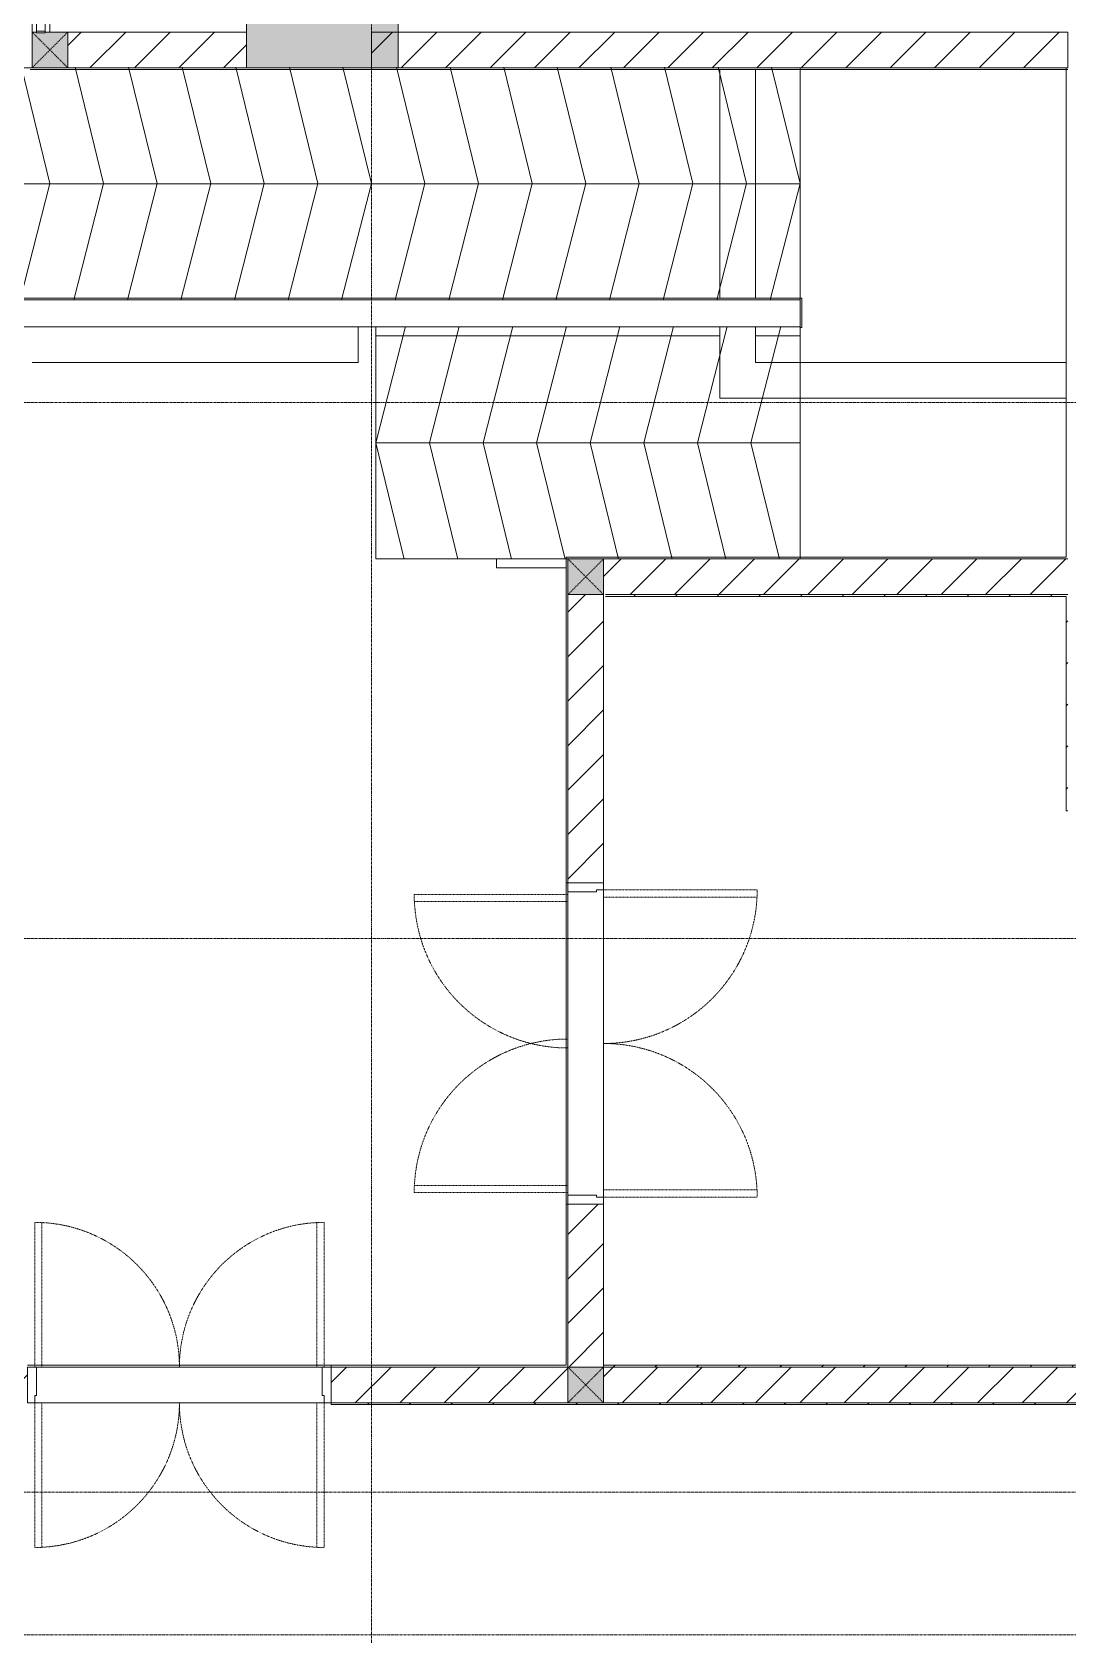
# Model space of a CAD drawing. Header units: millimetres. Extents: x 5356 to 209803, y -16346 to 109894.
# Drawn here: x 106253 to 112053, y 44537 to 53512 of the extents above; entities that cross this region are included whole.
import ezdxf

# ---------------------------------------------------------------- set-up
doc = ezdxf.new("R2010")
doc.units = ezdxf.units.MM
for name, pattern in [('Dash', [6, 3, -3]), ('Grid Line', [22.225, 12.7, -3.175, 3.175, -3.175]), ('IMPORT-Overhead', [3.96875, 2.38125, -1.5875]), ('NET VAN', [1.06, 0.53, -0.53])]:
    doc.linetypes.add(name, pattern=pattern)
for name, color, linetype, lineweight in [('0-1', 7, 'Continuous', 5), ('A-AREA-1', 30, 'IMPORT-Overhead', 9), ('A-CLNG-PATT', 13, 'Continuous', 9), ('A-DETL-GENF-2', 9, 'NET VAN', 9), ('A-DETL-THIN', 151, 'Continuous', 9), ('A-DOOR', 31, 'Continuous', 9), ('A-DOOR-FRAM', 31, 'Continuous', 9), ('A-FLOR', 192, 'Continuous', 9), ('A-FLOR-HRAL', 11, 'Continuous', 9), ('A-WALL', 113, 'Continuous', 9), ('A-WALL-3', 113, 'Continuous', 18), ('A-WALL-PATT-3', 111, 'Continuous', 9), ('G-IMPT', 8, 'Continuous', 9), ('I-WALL-3', 2, 'Continuous', 18), ('M-EQPM', 50, 'Continuous', 9), ('S-COLS', 52, 'Continuous', 9), ('S-COLS-1', 254, 'Continuous', 5), ('S-COLS-2', 253, 'Continuous', 18), ('S-COLS-4', 52, 'Continuous', 18), ('S-COLS-5', 52, 'Dash', 9), ('S-COLS-HDLN', 52, 'Dash', 9), ('S-GRID-1', 1, 'Grid Line', 9)]:
    doc.layers.add(name, color=color, linetype=linetype, lineweight=lineweight)
pattern_1 = [(45, (0, 0), (-124.4508, 124.4508), [])]
pattern_2 = [(45, (0, 0), (-116.67262, 116.67262), [])]

# ---------------------------------------------------------------- blocks, each defined once
blk = doc.blocks.new('NCV_TKTC_KET CAU_rvt-1-TKCS_MB ĐỊNH VỊ MỐC TỌA ĐỘ CÔNG TRÌNH')
at = {"layer": 'S-COLS-1'}
blk.add_hatch(color=256, dxfattribs=at).paths.add_polyline_path([(108302.6, 53311.9), (108302.6, 53761.9), (107452.6, 53761.9), (107452.6, 53311.9)])
at = {"layer": 'S-COLS-2'}
for p, q in [((107452.6, 53761.9), (107452.6, 53311.9)), ((108302.6, 53311.9), (108302.6, 53761.9)), ((107452.6, 53311.9), (108302.6, 53311.9))]:
    blk.add_line(p, q, dxfattribs=at)
blk = doc.blocks.new('FD_07 - FD_07-1700x2200-CỬA ĐI 2 CÁNH-910693-TKCS_MB ĐỊNH VỊ MỐC TỌA ĐỘ CÔNG TRÌNH')
at = {"layer": 'A-DETL-GENF-2'}
for p, q in [((-810, 910), (-810, 100)), ((-770, 910), (-810, 910)), ((-770, 100), (-770, 910)), ((770, 100), (770, 910)), ((770, 910), (810, 910)), ((810, 910), (810, 100)), ((-810, 100), (-770, 100)), ((810, 100), (770, 100)), ((-810, -910), (-810, -100)), ((-810, -100), (-770, -100)), ((-770, -100), (-770, -910)), ((810, -100), (770, -100)), ((770, -100), (770, -910)), ((810, -910), (810, -100)), ((-770, -910), (-810, -910)), ((770, -910), (810, -910))]:
    blk.add_line(p, q, dxfattribs=at)
for centre, start, end in [((-810, 100), 0, 87.16943), ((810, 100), 92.83057, 180), ((-810, -100), 272.83057, 360), ((810, -100), 180, 267.16943)]:
    blk.add_arc(centre, 810, start, end, dxfattribs=at)
at = {"layer": 'A-DOOR'}
for p, q in [((-810, 100), (810, 100)), ((800, -100), (-800, -100))]:
    blk.add_line(p, q, dxfattribs=at)
at = {"layer": 'A-DOOR-FRAM'}
for p, q in [((-810, 100), (-850, 100)), ((-850, 100), (-850, -100)), ((-810, 60), (-810, 100)), ((850, 100), (810, 100)), ((810, 100), (810, 60)), ((850, -100), (850, 100)), ((-800, 60), (-810, 60)), ((-800, -100), (-800, 60)), ((810, 60), (800, 60)), ((800, 60), (800, -100)), ((-850, -100), (-800, -100)), ((800, -100), (850, -100))]:
    blk.add_line(p, q, dxfattribs=at)
blk = doc.blocks.new('Railing - 50 x 10mm-1251311-TKCS_MB ĐỊNH VỊ MỐC TỌA ĐỘ CÔNG TRÌNH')
at = {"layer": 'A-FLOR-HRAL'}
for p, q in [((25, 5), (-25, 5)), ((-25, 5), (-25, -5)), ((25, -5), (25, 5)), ((-25, -5), (25, -5))]:
    blk.add_line(p, q, dxfattribs=at)
blk = doc.blocks.new('Railing - Railing-1600081-TKCS_MB ĐỊNH VỊ MỐC TỌA ĐỘ CÔNG TRÌNH')
at = {"layer": 'A-FLOR-HRAL'}
for p, q in [((106276.6, 56630.3), (106276.6, 53516.9)), ((106326.6, 53516.9), (106326.6, 56630.3))]:
    blk.add_line(p, q, dxfattribs=at)
at = {"extrusion": (0, 0, -1), "zscale": -1}
for p in [(-106301.6, 56635.3), (-106301.6, 53511.9)]:
    blk.add_blockref('Railing - 50 x 10mm-1251311-TKCS_MB ĐỊNH VỊ MỐC TỌA ĐỘ CÔNG TRÌNH', p, dxfattribs=at)
blk = doc.blocks.new('FD_07 - DIG_01-1800x2200-CỬA ĐI 2 CÁNH 2-2150809-TKCS_MB ĐỊNH VỊ MỐC TỌA ĐỘ CÔNG TRÌNH')
at = {"layer": 'A-DETL-GENF-2'}
for p, q in [((-835, 960), (-835, 100)), ((-795, 960), (-835, 960)), ((-795, 100), (-795, 960)), ((795, 100), (795, 960)), ((795, 960), (835, 960)), ((835, 960), (835, 100)), ((-835, 100), (-795, 100)), ((835, 100), (795, 100)), ((-860, -960), (-860, -100)), ((-860, -100), (-820, -100)), ((-820, -100), (-820, -960)), ((860, -100), (820, -100)), ((820, -100), (820, -960)), ((860, -960), (860, -100)), ((-820, -960), (-860, -960)), ((820, -960), (860, -960))]:
    blk.add_line(p, q, dxfattribs=at)
for centre, start, end in [((-835, 100), 0, 87.33412), ((835, 100), 92.66588, 180), ((-860, -100), 272.66588, 360), ((860, -100), 180, 267.33412)]:
    blk.add_arc(centre, 860, start, end, dxfattribs=at)
at = {"layer": 'A-DOOR'}
for p, q in [((850, 100), (-850, 100)), ((-860, -100), (860, -100))]:
    blk.add_line(p, q, dxfattribs=at)
at = {"layer": 'A-DOOR-FRAM'}
for p, q in [((-900, 100), (-850, 100)), ((-900, -100), (-900, 100)), ((-850, 100), (-850, -60)), ((850, 100), (900, 100)), ((850, -60), (850, 100)), ((900, 100), (900, -100)), ((-850, -60), (-860, -60)), ((-860, -60), (-860, -100)), ((860, -60), (850, -60)), ((860, -100), (860, -60)), ((-860, -100), (-900, -100)), ((900, -100), (860, -100))]:
    blk.add_line(p, q, dxfattribs=at)
blk = doc.blocks.new('Railing - Railing-1839545-TKCS_MB ĐỊNH VỊ MỐC TỌA ĐỘ CÔNG TRÌNH')
at = {"layer": 'A-FLOR-HRAL'}
for p, q in [((108852.6, 50511.9), (108852.6, 50561.9)), ((109242.6, 50561.9), (108852.6, 50561.9)), ((108852.6, 50511.9), (109242.6, 50511.9))]:
    blk.add_line(p, q, dxfattribs=at)
blk = doc.blocks.new('TKTC_XREF_251221_MB TANG 1 - TKTC_XREF_260130_MB TANG 1_dwg-4202109-TKCS_MB ĐỊNH VỊ MỐC TỌA ĐỘ CÔNG TRÌNH')
at = {"layer": 'G-IMPT'}
for p, q in [((-93899, -352648), (-93899, -354348)), ((-95274.1, -355309.7), (-96874.1, -355309.7))]:
    blk.add_line(p, q, dxfattribs=at)
blk = doc.blocks.new('TKTC_XREF_251221_MB TANG 1 - TKTC_XREF_251221_MB TANG 1-2038492-TKCS_MB ĐỊNH VỊ MỐC TỌA ĐỘ CÔNG TRÌNH')
blk.add_blockref('TKTC_XREF_251221_MB TANG 1 - TKTC_XREF_260130_MB TANG 1_dwg-4202109-TKCS_MB ĐỊNH VỊ MỐC TỌA ĐỘ CÔNG TRÌNH', (169499.1, 384109.7))
blk = doc.blocks.new('G1_SOF - BO TRU - 200x200-3050151-TKCS_MB ĐỊNH VỊ MỐC TỌA ĐỘ CÔNG TRÌNH')
at = {"layer": 'S-COLS-HDLN'}
for p, q in [((-100, 100), (100, -100)), ((100, 100), (-100, -100))]:
    blk.add_line(p, q, dxfattribs=at)
blk = doc.blocks.new('G1_SOF - BO TRU - 200x200-3051103-TKCS_MB ĐỊNH VỊ MỐC TỌA ĐỘ CÔNG TRÌNH')
at = {"layer": 'S-COLS-HDLN'}
for p, q in [((-100, -100), (100, 100)), ((100, -100), (-100, 100))]:
    blk.add_line(p, q, dxfattribs=at)

msp = doc.modelspace()

# ---------------------------------------------------------------- hatches: boundary and pattern name
at = {"layer": 'A-CLNG-PATT'}
h = msp.add_hatch(dxfattribs=at)
h.set_pattern_fill('FP_5', color=256, style=0, pattern_type=2)
h.set_pattern_definition([(37.5, (0, 0), (-17.8824, 546.968), [7.376, -424.107, 7.376, -475.204, -461.289]), (37.5, (0, 0), (-17.8824, 546.968), [-914.063, 7.376, -453.913]), (7.5, (0, 0), (502.3874, 801.1234), [7.376, -225.398, 7.376, -381.526, -149.032]), (7.5, (0, 0), (502.3874, 801.1234), [-621.676, 7.376, -141.656]), (327.5, (-349.16, 0), (884.0133, 1.6066), [7.376, -134.559, 7.376, -503.591, -667.095]), (327.5, (-349.16, 0), (884.0133, 1.6066), [-652.902, 7.376, -659.719]), (317.5, (-349.16, 0), (853.3503, 249.1463), [7.376, -63.591, 7.376, -327.591, -383.225]), (317.5, (-349.16, 0), (853.3503, 249.1463), [-405.935, 7.376, -375.849])])
h.paths.add_polyline_path([(112252.6, 51661.9), (112852.6, 51661.9), (112852.6, 53361.9), (112252.6, 53361.9), (112252.6, 51705.6)])
h.paths.add_polyline_path([(110552.6, 51811.9), (110552.6, 51861.9), (110302.6, 51861.9), (110302.6, 51811.9), (110321.9, 51811.9)])
h.paths.add_polyline_path([(116005.3, 53061.9), (116252.6, 53062.4), (116252.6, 53361.9), (115952.6, 53361.9), (115952.6, 53061.9)])
h.paths.add_polyline_path([(112052.6, 53311.9), (112052.6, 53311.9), (112052.6, 53361.9)])
at = {"layer": 'A-WALL-PATT-3'}
h = msp.add_hatch(dxfattribs=at)
h.set_pattern_fill('FP_1', color=256, style=0, pattern_type=2)
h.set_pattern_definition(pattern_1)
h.paths.add_polyline_path([(106452.6, 53311.9), (107452.6, 53311.9), (107452.6, 53511.9), (106452.6, 53511.9)])
h = msp.add_hatch(dxfattribs=at)
h.set_pattern_fill('FP_1', color=256, style=0, pattern_type=2)
h.set_pattern_definition(pattern_1)
h.paths.add_polyline_path([(108152.6, 53311.9), (112052.6, 53311.9), (112052.6, 53511.9), (108152.6, 53511.9)])
h = msp.add_hatch(dxfattribs=at)
h.set_pattern_fill('FP_1', color=256, style=0, pattern_type=2)
h.set_pattern_definition(pattern_1)
h.paths.add_polyline_path([(109452.6, 50361.9), (112052.6, 50361.9), (112052.6, 50561.9), (109452.6, 50561.9)])
h = msp.add_hatch(dxfattribs=at)
h.set_pattern_fill('FP_1', color=256, style=0, pattern_type=2)
h.set_pattern_definition(pattern_1)
h.paths.add_polyline_path([(109452.6, 46036.9), (109452.6, 46948.6), (109252.6, 46948.6), (109252.6, 46036.9)])
h.paths.add_polyline_path([(109412.6, 48748.6), (109452.6, 48748.6), (109452.6, 50361.9), (109252.6, 50361.9), (109252.6, 48748.6)])
h = msp.add_hatch(dxfattribs=at)
h.set_pattern_fill('FP_8', color=256, style=0, pattern_type=2)
h.set_pattern_definition(pattern_2)
h.paths.add_polyline_path([(112052.6, 50351.9), (112052.6, 50361.9), (109462.6, 50361.9), (109462.6, 50351.9), (112042.6, 50351.9)])
h = msp.add_hatch(dxfattribs=at)
h.set_pattern_fill('FP_8', color=256, style=0, pattern_type=2)
h.set_pattern_definition(pattern_2)
h.paths.add_polyline_path([(112042.6, 49151.9), (112052.6, 49151.9), (112052.6, 50351.9), (112042.6, 50351.9), (112042.6, 49733.1)])
h = msp.add_hatch(dxfattribs=at)
h.set_pattern_fill('FP_8', color=256, style=0, pattern_type=2)
h.set_pattern_definition(pattern_2)
h.paths.add_polyline_path([(114295.4, 46036.9), (116452.6, 46036.9), (116452.6, 46046.9), (109452.6, 46046.9), (109452.6, 46036.9), (112152.6, 46036.9)])
h = msp.add_hatch(dxfattribs=at)
h.set_pattern_fill('FP_1', color=256, style=0, pattern_type=2)
h.set_pattern_definition(pattern_1)
h.paths.add_polyline_path([(109252.6, 45836.9), (109252.6, 46036.9), (107927.6, 46036.9), (107927.6, 45836.9)])
h.paths.add_polyline_path([(112352.6, 45836.9), (116252.6, 45836.9), (116252.6, 46036.9), (112352.6, 46036.9)])
h.paths.add_polyline_path([(111874.6, 45836.9), (112152.6, 45836.9), (112152.6, 46036.9), (109452.6, 46036.9), (109452.6, 45836.9)])
h.paths.add_polyline_path([(106227.6, 45836.9), (106227.6, 46036.9), (105027.6, 46036.9), (105027.6, 45836.9)])
h = msp.add_hatch(dxfattribs=at)
h.set_pattern_fill('FP_8', color=256, style=0, pattern_type=2)
h.set_pattern_definition(pattern_2)
h.paths.add_polyline_path([(116252.6, 45826.9), (116252.6, 45836.9), (107927.6, 45836.9), (107927.6, 45826.9), (116242.6, 45826.9)])
h.paths.add_polyline_path([(106217.6, 45826.9), (106227.6, 45826.9), (106227.6, 45836.9), (105027.6, 45836.9), (105027.6, 45826.9), (105037.6, 45826.9)])
at = {"layer": 'S-COLS-1'}
for points in [[(106326.6, 53311.9), (106452.6, 53311.9), (106452.6, 53511.9), (106326.6, 53511.9), (106326.6, 53506.9), (106276.6, 53506.9), (106276.6, 53511.9), (106252.6, 53511.9), (106252.6, 53311.9), (106276.6, 53311.9)], [(109252.6, 50361.9), (109452.6, 50361.9), (109452.6, 50561.9), (109252.6, 50561.9)], [(109252.6, 45836.9), (109452.6, 45836.9), (109452.6, 46036.9), (109252.6, 46036.9)]]:
    msp.add_hatch(color=256, dxfattribs=at).paths.add_polyline_path(points)

# ---------------------------------------------------------------- linework, layer by layer
at = {"layer": 'A-AREA-1'}
for p, q in [((103652.6, 51861.9), (108177.6, 51861.9)), ((108177.6, 50561.9), (108177.6, 51861.9)), ((108852.6, 50561.9), (108177.6, 50561.9))]:
    msp.add_line(p, q, dxfattribs=at)
at = {"layer": 'A-DETL-THIN'}
for p, q in [((110552.6, 53311.9), (101752.6, 53311.9)), ((101752.6, 53311.9), (110552.6, 53311.9)), ((106352.6, 52663.9), (106193.3, 53315.9)), ((106652.6, 52663.9), (106493.3, 53315.9)), ((106952.6, 52663.9), (106793.3, 53315.9)), ((107252.6, 52663.9), (107093.3, 53315.9)), ((107552.6, 52663.9), (107393.3, 53315.9)), ((107852.6, 52663.9), (107693.3, 53315.9)), ((108152.6, 52663.9), (107993.3, 53315.9)), ((108452.6, 52663.9), (108293.3, 53315.9)), ((108752.6, 52663.9), (108593.3, 53315.9)), ((109052.6, 52663.9), (108893.3, 53315.9)), ((109352.6, 52663.9), (109193.3, 53315.9)), ((109652.6, 52663.9), (109493.3, 53315.9)), ((109952.6, 52663.9), (109793.3, 53315.9)), ((110252.6, 52663.9), (110093.3, 53315.9)), ((110552.6, 52663.9), (110393.3, 53315.9)), ((110552.6, 52011.9), (110552.6, 53311.9)), ((110552.6, 53311.9), (110552.6, 52011.9)), ((110552.6, 52661.9), (101752.6, 52661.9)), ((106352.6, 52663.9), (106186, 52011.9)), ((106652.6, 52663.9), (106486, 52011.9)), ((106952.6, 52663.9), (106786, 52011.9)), ((107252.6, 52663.9), (107086, 52011.9)), ((107552.6, 52663.9), (107386, 52011.9)), ((107852.6, 52663.9), (107686, 52011.9)), ((108152.6, 52663.9), (107986, 52011.9)), ((108452.6, 52663.9), (108286, 52011.9)), ((108752.6, 52663.9), (108586, 52011.9)), ((109052.6, 52663.9), (108886, 52011.9)), ((109352.6, 52663.9), (109186, 52011.9)), ((109652.6, 52663.9), (109486, 52011.9)), ((109952.6, 52663.9), (109786, 52011.9)), ((110252.6, 52663.9), (110086, 52011.9)), ((110552.6, 52663.9), (110386, 52011.9)), ((101752.6, 52011.9), (110552.6, 52011.9)), ((110552.6, 52011.9), (101752.6, 52011.9)), ((108177.6, 51211.9), (108344.2, 51863.9)), ((108177.6, 50561.9), (108177.6, 51861.9)), ((108252.6, 51861.9), (110552.6, 51861.9)), ((108252.6, 51861.9), (109952.6, 51861.9)), ((108477.6, 51211.9), (108644.2, 51863.9)), ((108777.6, 51211.9), (108944.2, 51863.9)), ((109077.6, 51211.9), (109244.2, 51863.9)), ((109377.6, 51211.9), (109544.2, 51863.9)), ((109677.6, 51211.9), (109844.2, 51863.9)), ((109977.6, 51211.9), (110144.2, 51863.9)), ((110277.6, 51211.9), (110444.2, 51863.9)), ((110552.6, 51861.9), (110552.6, 50561.9)), ((108177.6, 51211.9), (110552.6, 51211.9)), ((108177.6, 51211.9), (108336.9, 50559.9)), ((108477.6, 51211.9), (108636.9, 50559.9)), ((108777.6, 51211.9), (108936.9, 50559.9)), ((109077.6, 51211.9), (109236.9, 50559.9)), ((109377.6, 51211.9), (109536.9, 50559.9)), ((109677.6, 51211.9), (109836.9, 50559.9)), ((109977.6, 51211.9), (110136.9, 50559.9)), ((110277.6, 51211.9), (110436.9, 50559.9)), ((110552.6, 50561.9), (108177.6, 50561.9)), ((110552.6, 50561.9), (108252.6, 50561.9))]:
    msp.add_line(p, q, dxfattribs=at)
at = {"layer": 'A-FLOR'}
for p, q in [((108177.6, 50561.9), (108177.6, 51861.9)), ((108177.6, 51811.9), (110102.6, 51811.9)), ((110302.6, 51811.9), (110552.6, 51811.9)), ((110552.6, 51811.9), (110552.6, 51856.9)), ((108852.6, 50561.9), (108177.6, 50561.9)), ((107887.6, 45836.9), (106267.6, 45836.9))]:
    msp.add_line(p, q, dxfattribs=at)
at = {"layer": 'A-WALL'}
for p, q in [((106252.6, 53511.9), (106252.6, 56633.3)), ((106352.6, 56633.3), (106352.6, 53511.9)), ((106452.6, 53511.9), (106452.6, 53311.9)), ((110102.6, 52021.9), (110102.6, 53301.9)), ((110302.6, 53301.9), (110302.6, 52021.6)), ((101742.6, 52021.9), (110562.6, 52021.9)), ((101752.6, 52011.9), (110552.6, 52011.9)), ((110552.6, 51856.9), (110552.6, 52011.9)), ((110562.6, 52021.9), (110562.6, 51856.9)), ((101752.6, 51861.9), (110552.6, 51861.9)), ((108077.6, 51661.9), (108077.6, 51861.9)), ((110102.6, 51861.9), (110102.6, 51461.9)), ((110302.6, 51861.9), (110302.6, 51661.9)), ((110552.6, 51856.9), (110562.6, 51856.9)), ((108077.6, 51661.9), (106252.5, 51661.9)), ((110302.6, 51661.9), (112042.6, 51661.9)), ((112042.6, 51461.9), (110102.6, 51461.9)), ((109452.6, 48748.6), (109452.6, 50561.9)), ((109252.6, 50361.9), (109252.6, 48748.6)), ((109452.6, 50361.9), (109252.6, 50361.9)), ((109462.6, 50361.9), (112052.6, 50361.9)), ((109242.6, 46948.6), (109242.6, 48748.6)), ((109452.6, 48708.6), (109452.6, 46988.6)), ((109252.6, 45836.9), (109252.6, 46948.6)), ((109452.6, 46948.6), (109452.6, 45836.9)), ((106227.6, 46046.9), (107927.6, 46046.9)), ((109242.6, 46036.9), (107927.6, 46036.9)), ((112152.6, 46036.9), (109452.6, 46036.9)), ((109452.6, 46036.9), (112152.6, 46036.9)), ((107927.6, 45836.9), (109252.6, 45836.9)), ((109452.6, 45836.9), (112152.6, 45836.9))]:
    msp.add_line(p, q, dxfattribs=at)
at = {"layer": 'A-WALL-3'}
for p, q in [((107452.6, 53511.9), (106452.6, 53511.9)), ((107452.6, 53311.9), (107452.6, 53511.9)), ((112052.6, 53511.9), (108152.6, 53511.9)), ((108152.6, 53511.9), (108152.6, 53311.9)), ((112052.6, 53311.9), (112052.6, 53511.9)), ((112042.6, 53311.9), (106252.5, 53311.9)), ((106452.6, 53311.9), (107452.6, 53311.9)), ((108152.6, 53311.9), (112052.6, 53311.9)), ((112042.6, 53301.9), (112042.6, 53311.9)), ((106242.5, 53301.9), (112042.6, 53301.9)), ((112052.6, 53301.9), (112042.6, 53301.9)), ((112042.6, 53301.9), (112042.6, 50571.9)), ((112042.6, 50571.9), (109242.6, 50571.9)), ((109242.6, 50571.9), (109242.6, 48748.6)), ((109252.6, 50561.9), (112052.6, 50561.9)), ((109252.6, 50361.9), (109252.6, 50561.9)), ((109242.6, 48748.6), (109252.6, 48748.6)), ((109242.6, 46948.6), (109242.6, 46046.9)), ((109252.6, 46948.6), (109242.6, 46948.6)), ((109242.6, 46046.9), (107927.6, 46046.9)), ((107927.6, 46046.9), (107927.6, 46036.9)), ((109242.6, 46036.9), (109452.6, 46036.9)), ((109252.6, 46036.9), (109242.6, 46036.9))]:
    msp.add_line(p, q, dxfattribs=at)
at = {"layer": 'I-WALL-3'}
for p, q in [((109462.6, 50351.9), (112042.6, 50351.9)), ((112042.6, 50351.9), (112042.6, 49151.9)), ((112042.6, 49151.9), (112052.6, 49151.9)), ((116462.6, 46046.9), (109452.6, 46046.9)), ((107927.6, 45836.9), (107927.6, 45826.9)), ((107927.6, 45826.9), (116242.6, 45826.9)), ((109452.6, 45836.9), (109252.6, 45836.9))]:
    msp.add_line(p, q, dxfattribs=at)
at = {"layer": 'S-COLS'}
for p, q in [((106452.6, 53311.9), (106452.6, 53511.9)), ((109452.6, 50361.9), (109452.6, 50561.9)), ((109252.6, 50361.9), (109452.6, 50361.9)), ((109252.6, 46036.9), (109252.6, 45836.9)), ((109452.6, 45836.9), (109452.6, 46036.9))]:
    msp.add_line(p, q, dxfattribs=at)
at = {"layer": 'S-COLS-4'}
for p, q in [((106276.6, 53511.9), (106252.6, 53511.9)), ((106252.6, 53511.9), (106252.6, 53311.9)), ((106452.6, 53511.9), (106326.6, 53511.9)), ((106252.6, 53311.9), (106452.6, 53311.9)), ((109452.6, 50561.9), (109252.6, 50561.9)), ((109252.6, 50561.9), (109252.6, 50361.9)), ((109452.6, 46036.9), (109252.6, 46036.9)), ((109252.6, 45836.9), (109452.6, 45836.9))]:
    msp.add_line(p, q, dxfattribs=at)
at = {"layer": 'S-GRID-1'}
for p, q in [((108152.6, 20960.6), (108152.6, 80482.7)), ((131551.8, 51436.9), (29351.8, 51436.9)), ((131551.8, 48436.9), (29351.8, 48436.9)), ((128757.8, 45336.9), (32145.8, 45336.9)), ((131551.8, 44536.9), (29351.8, 44536.9))]:
    msp.add_line(p, q, dxfattribs=at)

# ---------------------------------------------------------------- block references
at = {"layer": '0-1'}
msp.add_blockref('NCV_TKTC_KET CAU_rvt-1-TKCS_MB ĐỊNH VỊ MỐC TỌA ĐỘ CÔNG TRÌNH', (0, 0), dxfattribs=at)
at = {"layer": 'A-DOOR'}
for name, p, rotation in [('FD_07 - DIG_01-1800x2200-CỬA ĐI 2 CÁNH 2-2150809-TKCS_MB ĐỊNH VỊ MỐC TỌA ĐỘ CÔNG TRÌNH', (109352.6, 47848.6), 90.00000000000007), ('FD_07 - FD_07-1700x2200-CỬA ĐI 2 CÁNH-910693-TKCS_MB ĐỊNH VỊ MỐC TỌA ĐỘ CÔNG TRÌNH', (107077.6, 45936.9), 180)]:
    msp.add_blockref(name, p, dxfattribs=dict(at, rotation=rotation))
at = {"layer": 'A-FLOR-HRAL'}
for name in ['Railing - Railing-1600081-TKCS_MB ĐỊNH VỊ MỐC TỌA ĐỘ CÔNG TRÌNH', 'Railing - Railing-1839545-TKCS_MB ĐỊNH VỊ MỐC TỌA ĐỘ CÔNG TRÌNH']:
    msp.add_blockref(name, (0, 0), dxfattribs=at)
at = {"layer": 'M-EQPM'}
msp.add_blockref('TKTC_XREF_251221_MB TANG 1 - TKTC_XREF_251221_MB TANG 1-2038492-TKCS_MB ĐỊNH VỊ MỐC TỌA ĐỘ CÔNG TRÌNH', (33652.6, 17236.9), dxfattribs=at)
at = {"layer": 'S-COLS-5', "rotation": 180}
msp.add_blockref('G1_SOF - BO TRU - 200x200-3051103-TKCS_MB ĐỊNH VỊ MỐC TỌA ĐỘ CÔNG TRÌNH', (106352.6, 53411.9), dxfattribs=at)
at = {"layer": 'S-COLS-5'}
for p in [(109352.6, 50461.9), (109352.6, 45936.9)]:
    msp.add_blockref('G1_SOF - BO TRU - 200x200-3050151-TKCS_MB ĐỊNH VỊ MỐC TỌA ĐỘ CÔNG TRÌNH', p, dxfattribs=at)

doc.saveas('drawing.dxf')
